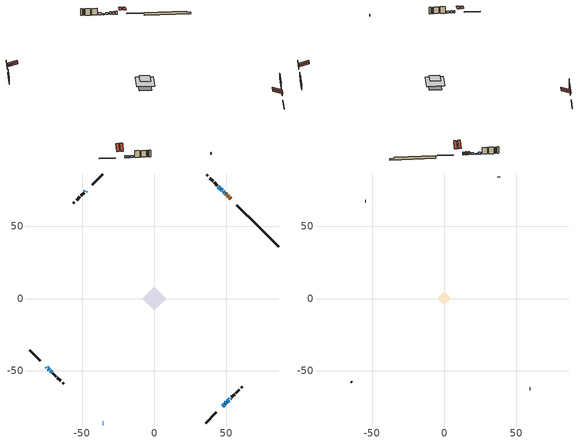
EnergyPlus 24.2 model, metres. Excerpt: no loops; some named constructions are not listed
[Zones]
conditioned space
 floor adiabatic (AdiabaticFloorConstruction): -8.15,0 0,8.15 8.15,0 0,-8.15 z3.51
 floor foundation (Slab1 construction): -5.27,0.39 -0.39,5.27 5.27,-0.39 0.39,-5.27 z-0.76
 wall outside (RimJoist1 construction): 35.71,-86.21 43,-78.92 / -86.21,-35.71 -78.92,-43 / -35.71,86.21 -43,78.92 / 64.47,57.45 57.18,64.74 z1.07:1.37
 wall outside (AdiabaticWallConstruction 1): 52.82,69.1 52.26,69.66 / 51.6,70.32 50.84,71.08 / 50.19,71.73 49.54,72.38 z1.07:3.1
 wall outside (AdiabaticWallConstruction): 48.88,73.04 47.66,74.26 / -72.02,-49.9 -70.8,-51.12 z1.07:2.42; -47.36,74.56 -47.9,74.02 / 45.77,76.15 44.41,77.51 z1.07:2.49; 47.36,-74.56 48.66,-73.27 z1.07:2.62; 49.31,-72.61 49.92,-72 z1.07:2.44; -74.56,-47.36 -74.02,-47.9 z1.07:2.54; -73.36,-48.56 -72.68,-49.24 z1.07:2.52; 47.01,74.91 46.43,75.49 z1.07:1.61; 50.58,-71.34 51.59,-70.33 z1.07:1.93; 52.24,-69.68 52.78,-69.14 / -35.71,-86.21 -35.25,-86.21 z1.07:2.29
 wall outside (Wall1 construction): 53.44,-68.48 55.72,-66.2 / -70.15,-51.77 -67.86,-54.06 / -48.56,73.36 -50.84,71.08 / 43.75,78.17 41.46,80.46 z1.07:5.95
 wall outside (Wall2 construction): 56.38,-65.54 58.69,-63.23 / -67.2,-54.72 -64.89,-57.03 / -51.5,70.42 -53.81,68.11 / 40.81,81.11 38.49,83.43 z1.07:5.95
 wall outside (Wall4 construction): 60.16,-61.76 60.82,-61.1 / -63.42,-58.5 -62.76,-59.16 / -55.28,66.64 -55.94,65.98 / 37.03,84.89 36.37,85.55 z1.07:5.95
 wall foundation (FoundationWall1 construction): 65.13,56.79,-0.76 65.13,56.79,1.07 84.1,37.82,1.07 84.1,37.82,0.3 86.21,35.71,0.3 86.21,35.71,-0.76
 window (WindowConstruction): 48.88,73.04 47.66,74.26 z1.07:2.42
 window (WindowConstruction 4): -47.36,74.56 -47.9,74.02 z1.07:2.49
 window (WindowConstruction 5): 47.36,-74.56 48.65,-73.27 z1.07:2.62
 window (WindowConstruction 6): 49.31,-72.61 49.92,-72 z1.07:2.44
 window (WindowConstruction 7): -74.56,-47.36 -74.02,-47.9 z1.07:2.54
 window (WindowConstruction 8): -73.36,-48.56 -72.68,-49.24 z1.07:2.52
 window (WindowConstruction 11): 47.01,74.92 46.43,75.49 z1.07:1.6
 window (WindowConstruction 1): 50.58,-71.34 51.58,-70.34 z1.07:1.93
 window (WindowConstruction 2): -72.02,-49.9 -70.8,-51.12 z1.07:2.42
 window (WindowConstruction 9): 52.24,-69.68 52.78,-69.14 z1.07:2.29
 window (WindowConstruction 10): -35.71,-86.21 -35.25,-86.21 z1.07:2.29
 window (WindowConstruction 3): 45.77,76.15 44.41,77.51 z1.07:2.49
 door (Door): 52.82,69.1 52.26,69.66 z1.07:3.1
 door (Door 1): 51.6,70.32 50.85,71.07 z1.07:3.1
 door (Door 2): 50.19,71.73 49.54,72.38 z1.07:3.1
 ceiling adiabatic (AdiabaticFloorConstruction): 0,-8.15 8.15,0 0,8.15 -8.15,0 z3.51
 roof outside (Roof1 construction): 44.84,-77.08,5.95 40.36,-72.61,8.06 39.18,-73.79,8.06 43.66,-78.26,5.95; -77.08,-44.84,5.95 -72.61,-40.36,8.06 -73.79,-39.18,8.06 -78.26,-43.66,5.95; -44.84,77.08,5.95 -40.36,72.61,8.06 -39.18,73.79,8.06 -43.66,78.26,5.95; 55.35,66.57,5.95 50.87,62.1,8.06 52.05,60.92,8.06 56.53,65.39,5.95
attic - vented
 floor to conditioned space (Floor1 construction Reversed): -4.72,0 0,4.72 4.72,0 0,-4.72 z5.95
 wall outside (Wall3 construction): 59.35,-62.57 59.5,-62.42 / -64.23,-57.69 -64.08,-57.84 / -54.47,67.45 -54.62,67.3 / 37.84,84.08 37.68,84.24 z1.07:5.95
 roof outside (Roof2 construction): 46.7,-75.22,5.95 42.11,-70.62,8.11 40.9,-71.83,8.11 45.49,-76.43,5.95; -75.22,-46.7,5.95 -70.62,-42.11,8.11 -71.83,-40.9,8.11 -76.43,-45.49,5.95; -46.7,75.22,5.95 -42.11,70.62,8.11 -40.9,71.83,8.11 -45.49,76.43,5.95; 53.48,68.44,5.95 48.88,63.84,8.11 50.1,62.63,8.11 54.69,67.23,5.95
[Material] Roughness=Rough; Thermal Absorptance=0.9
Name | Thickness {m} | Conductivity {W/m-K} | Density {kg/m3} | Specific Heat {J/kg-K} | Solar Absorptance | Visible Absorptance
ceiling loosefill ins | 0.0846667 | 0.0480833 | 16.02 | 1046.75 | 0.7 | 0.7
ceiling stud and cavity | 0.1397 | 0.374227 | 65.682 | 1177.47 | 0.7 | 0.7
gypsum board | 0.0127 | 0.160291 | 801 | 837.4 | 0.6 | 0.6
[Construction]
Floor1 construction: ceiling loosefill ins, ceiling stud and cavity, gypsum board
[EnergyManagementSystem:OutputVariable] Type of Data in Variable=Summed; Update Frequency=ZoneTimestep
Name | EMS Variable | EMS Program or Subroutine | Units
loads_clg_ducts_annual_outvar; Energy Management System Output Variable 42 | loads_clg_ducts | component_loads_program | J
loads_clg_intgains_annual_outvar; Energy Management System Output Variable 43 | loads_clg_intgains | component_loads_program | J
loads_clg_lighting_annual_outvar; Energy Management System Output Variable 44 | loads_clg_lighting | component_loads_program | J
loads_htg_tot_annual_outvar; Energy Management System Output Variable 1; Energy Management System Output Variable 45 | loads_htg_tot | total_loads_program | J
loads_clg_tot_annual_outvar; Energy Management System Output Variable 2; Energy Management System Output Variable 46 | loads_clg_tot | total_loads_program | J
Energy Management System Output Variable 3 | htg_unmet_hours | unmet_hours_program | hr
Energy Management System Output Variable 4 | clg_unmet_hours | unmet_hours_program | hr
Energy Management System Output Variable 5 | loads_htg_roofs | component_loads_program | J
Energy Management System Output Variable 6 | loads_htg_ceilings | component_loads_program | J
Energy Management System Output Variable 7 | loads_htg_walls | component_loads_program | J
Energy Management System Output Variable 8 | loads_htg_rim_joists | component_loads_program | J
Energy Management System Output Variable 9 | loads_htg_foundation_walls | component_loads_program | J
Energy Management System Output Variable 10 | loads_htg_doors | component_loads_program | J
Energy Management System Output Variable 11 | loads_htg_windows_conduction | component_loads_program | J
Energy Management System Output Variable 12 | loads_htg_windows_solar | component_loads_program | J
Energy Management System Output Variable 13 | loads_htg_skylights_conduction | component_loads_program | J
Energy Management System Output Variable 14 | loads_htg_skylights_solar | component_loads_program | J
Energy Management System Output Variable 15 | loads_htg_floors | component_loads_program | J
Energy Management System Output Variable 16 | loads_htg_slabs | component_loads_program | J
Energy Management System Output Variable 17 | loads_htg_internal_mass | component_loads_program | J
Energy Management System Output Variable 18 | loads_htg_infil | component_loads_program | J
Energy Management System Output Variable 19 | loads_htg_natvent | component_loads_program | J
Energy Management System Output Variable 20 | loads_htg_mechvent | component_loads_program | J
Energy Management System Output Variable 21 | loads_htg_whf | component_loads_program | J
Energy Management System Output Variable 22 | loads_htg_ducts | component_loads_program | J
Energy Management System Output Variable 23 | loads_htg_intgains | component_loads_program | J
Energy Management System Output Variable 24 | loads_htg_lighting | component_loads_program | J
Energy Management System Output Variable 25 | loads_clg_roofs | component_loads_program | J
Energy Management System Output Variable 26 | loads_clg_ceilings | component_loads_program | J
Energy Management System Output Variable 27 | loads_clg_walls | component_loads_program | J
Energy Management System Output Variable 28 | loads_clg_rim_joists | component_loads_program | J
Energy Management System Output Variable 29 | loads_clg_foundation_walls | component_loads_program | J
Energy Management System Output Variable 30 | loads_clg_doors | component_loads_program | J
Energy Management System Output Variable 31 | loads_clg_windows_conduction | component_loads_program | J
Energy Management System Output Variable 32 | loads_clg_windows_solar | component_loads_program | J
Energy Management System Output Variable 33 | loads_clg_skylights_conduction | component_loads_program | J
Energy Management System Output Variable 34 | loads_clg_skylights_solar | component_loads_program | J
Energy Management System Output Variable 35 | loads_clg_floors | component_loads_program | J
Energy Management System Output Variable 36 | loads_clg_slabs | component_loads_program | J
Energy Management System Output Variable 37 | loads_clg_internal_mass | component_loads_program | J
Energy Management System Output Variable 38 | loads_clg_infil | component_loads_program | J
Energy Management System Output Variable 39 | loads_clg_natvent | component_loads_program | J
Energy Management System Output Variable 40 | loads_clg_mechvent | component_loads_program | J
Energy Management System Output Variable 41 | loads_clg_whf | component_loads_program | J
[Schedule:Day:Interval]
interior lighting schedule day: No, 01:00, 0.108182, 04:00, 0.0901515, 05:00, 0.0991667, 06:00, 0.162273, 07:00, 0.270455, 08:00, 0.342576, 10:00, 0.369621, 11:00, 0.351591, 12:00, 0.333561, 13:00, 0.324545, 14:00, 0.31553, 15:00, 0.333561, 16:00, 0.369621, 17:00, 0.450758, 18:00, 0.585985, 19:00, 0.775303, 20:00, 0.955606, 21:00, 0.991667, 22:00, 0.712197, 23:00, 0.360606, 24:00, 0.162273
interior lighting schedule day 1: No, 01:00, 0.100909, 04:00, 0.0840909, 05:00, 0.0925, 06:00, 0.151364, 07:00, 0.252273, 08:00, 0.319545, 10:00, 0.344773, 11:00, 0.327955, 12:00, 0.311136, 13:00, 0.302727, 14:00, 0.294318, 15:00, 0.311136, 16:00, 0.344773, 17:00, 0.420455, 18:00, 0.546591, 19:00, 0.723182, 20:00, 0.891364, 21:00, 0.925, 22:00, 0.664318, 23:00, 0.336364, 24:00, 0.151364
interior lighting schedule day 2: No, 01:00, 0.0927273, 04:00, 0.0772727, 05:00, 0.085, 06:00, 0.139091, 07:00, 0.231818, 08:00, 0.293636, 10:00, 0.316818, 11:00, 0.301364, 12:00, 0.285909, 13:00, 0.278182, 14:00, 0.270455, 15:00, 0.285909, 16:00, 0.316818, 17:00, 0.386364, 18:00, 0.502273, 19:00, 0.664545, 20:00, 0.819091, 21:00, 0.85, 22:00, 0.610455, 23:00, 0.309091, 24:00, 0.139091
interior lighting schedule day 3: No, 01:00, 0.0845455, 04:00, 0.0704545, 05:00, 0.0775, 06:00, 0.126818, 07:00, 0.211364, 08:00, 0.267727, 10:00, 0.288864, 11:00, 0.274773, 12:00, 0.260682, 13:00, 0.253636, 14:00, 0.246591, 15:00, 0.260682, 16:00, 0.288864, 17:00, 0.352273, 18:00, 0.457955, 19:00, 0.605909, 20:00, 0.746818, 21:00, 0.775, 22:00, 0.556591, 23:00, 0.281818, 24:00, 0.126818
interior lighting schedule day 4: No, 01:00, 0.0763636, 04:00, 0.0636364, 05:00, 0.07, 06:00, 0.114545, 07:00, 0.190909, 08:00, 0.241818, 10:00, 0.260909, 11:00, 0.248182, 12:00, 0.235455, 13:00, 0.229091, 14:00, 0.222727, 15:00, 0.235455, 16:00, 0.260909, 17:00, 0.318182, 18:00, 0.413636, 19:00, 0.547273, 20:00, 0.674545, 21:00, 0.7, 22:00, 0.502727, 23:00, 0.254545, 24:00, 0.114545
interior lighting schedule day 5: No, 01:00, 0.0727273, 04:00, 0.0606061, 05:00, 0.0666667, 06:00, 0.109091, 07:00, 0.181818, 08:00, 0.230303, 10:00, 0.248485, 11:00, 0.236364, 12:00, 0.224242, 13:00, 0.218182, 14:00, 0.212121, 15:00, 0.224242, 16:00, 0.248485, 17:00, 0.30303, 18:00, 0.393939, 19:00, 0.521212, 20:00, 0.642424, 21:00, 0.666667, 22:00, 0.478788, 23:00, 0.242424, 24:00, 0.109091
interior lighting schedule day 6: No, 01:00, 0.0745455, 04:00, 0.0621212, 05:00, 0.0683333, 06:00, 0.111818, 07:00, 0.186364, 08:00, 0.236061, 10:00, 0.254697, 11:00, 0.242273, 12:00, 0.229848, 13:00, 0.223636, 14:00, 0.217424, 15:00, 0.229848, 16:00, 0.254697, 17:00, 0.310606, 18:00, 0.403788, 19:00, 0.534242, 20:00, 0.658485, 21:00, 0.683333, 22:00, 0.490758, 23:00, 0.248485, 24:00, 0.111818
interior lighting schedule day 7: No, 01:00, 0.08, 04:00, 0.0666667, 05:00, 0.0733333, 06:00, 0.12, 07:00, 0.2, 08:00, 0.253333, 10:00, 0.273333, 11:00, 0.26, 12:00, 0.246667, 13:00, 0.24, 14:00, 0.233333, 15:00, 0.246667, 16:00, 0.273333, 17:00, 0.333333, 18:00, 0.433333, 19:00, 0.573333, 20:00, 0.706667, 21:00, 0.733333, 22:00, 0.526667, 23:00, 0.266667, 24:00, 0.12
interior lighting schedule day 8: No, 01:00, 0.0890909, 04:00, 0.0742424, 05:00, 0.0816667, 06:00, 0.133636, 07:00, 0.222727, 08:00, 0.282121, 10:00, 0.304394, 11:00, 0.289545, 12:00, 0.274697, 13:00, 0.267273, 14:00, 0.259848, 15:00, 0.274697, 16:00, 0.304394, 17:00, 0.371212, 18:00, 0.482576, 19:00, 0.638485, 20:00, 0.78697, 21:00, 0.816667, 22:00, 0.586515, 23:00, 0.29697, 24:00, 0.133636
interior lighting schedule day 9: No, 01:00, 0.0972727, 04:00, 0.0810606, 05:00, 0.0891667, 06:00, 0.145909, 07:00, 0.243182, 08:00, 0.30803, 10:00, 0.332348, 11:00, 0.316136, 12:00, 0.299924, 13:00, 0.291818, 14:00, 0.283712, 15:00, 0.299924, 16:00, 0.332348, 17:00, 0.405303, 18:00, 0.526894, 19:00, 0.697121, 20:00, 0.859242, 21:00, 0.891667, 22:00, 0.640379, 23:00, 0.324242, 24:00, 0.145909
interior lighting schedule day 10: No, 01:00, 0.105455, 04:00, 0.0878788, 05:00, 0.0966667, 06:00, 0.158182, 07:00, 0.263636, 08:00, 0.333939, 10:00, 0.360303, 11:00, 0.342727, 12:00, 0.325152, 13:00, 0.316364, 14:00, 0.307576, 15:00, 0.325152, 16:00, 0.360303, 17:00, 0.439394, 18:00, 0.571212, 19:00, 0.755758, 20:00, 0.931515, 21:00, 0.966667, 22:00, 0.694242, 23:00, 0.351515, 24:00, 0.158182
interior lighting schedule day 11: No, 01:00, 0.109091, 04:00, 0.0909091, 05:00, 0.1, 06:00, 0.163636, 07:00, 0.272727, 08:00, 0.345455, 10:00, 0.372727, 11:00, 0.354545, 12:00, 0.336364, 13:00, 0.327273, 14:00, 0.318182, 15:00, 0.336364, 16:00, 0.372727, 17:00, 0.454545, 18:00, 0.590909, 19:00, 0.781818, 20:00, 0.963636, 21:00, 1, 22:00, 0.718182, 23:00, 0.363636, 24:00, 0.163636
interior lighting schedule default day; occupants schedule default day; clothes dryer schedule default day; cooking range schedule default day; misc plug loads schedule default day; general water use schedule default day; heating setpoint default day; cooling setpoint default day; clothes dryer exhaust 0 schedule default day; cooling season schedule day; cooling season schedule day 2; cooling season schedule default day; exterior lighting schedule default day; natural vent schedule default day: No, 24:00, 0
occupants schedule day: No, 05:00, 0.426829, 06:00, 0.719512, 07:00, 1, 08:00, 0.670732, 09:00, 0.329268, 14:00, 0.170732, 15:00, 0.231707, 16:00, 0.329268, 17:00, 0.5, 18:00, 0.670732, 19:00, 0.829268, 21:00, 1, 22:00, 0.853659, 23:00, 0.646341, 24:00, 0.426829
clothes dryer schedule day; clothes dryer exhaust 0 schedule day: No, 01:00, 0.123457, 02:00, 0.0740741, 03:00, 0.0493827, 04:00, 0.0246914, 05:00, 0.0493827, 06:00, 0.0740741, 07:00, 0.197531, 08:00, 0.395062, 09:00, 0.592593, 10:00, 0.839506, 11:00, 0.962963, 12:00, 1, 13:00, 0.91358, 14:00, 0.82716, 15:00, 0.716049, 16:00, 0.753086, 17:00, 0.679012, 18:00, 0.666667, 20:00, 0.62963, 21:00, 0.641975, 22:00, 0.666667, 23:00, 0.54321, 24:00, 0.296296
cooking range schedule day: No, 05:00, 0.0597015, 06:00, 0.11194, 07:00, 0.171642, 08:00, 0.291045, 11:00, 0.343284, 12:00, 0.402985, 13:00, 0.462687, 14:00, 0.343284, 15:00, 0.291045, 16:00, 0.402985, 17:00, 0.567164, 18:00, 1, 19:00, 0.850746, 20:00, 0.432836, 21:00, 0.291045, 22:00, 0.231343, 23:00, 0.171642, 24:00, 0.11194
misc plug loads schedule day: No, 06:00, 0.705882, 07:00, 0.745098, 08:00, 0.803922, 15:00, 0.823529, 16:00, 0.862745, 17:00, 0.921569, 18:00, 0.980392, 19:00, 1, 20:00, 0.980392, 21:00, 0.941176, 22:00, 0.862745, 23:00, 0.784314, 24:00, 0.72549
general water use schedule day: No, 01:00, 0.315068, 03:00, 0.287671, 04:00, 0.342466, 05:00, 0.369863, 06:00, 0.520548, 07:00, 0.60274, 08:00, 0.534247, 10:00, 0.506849, 11:00, 0.465753, 14:00, 0.479452, 15:00, 0.534247, 16:00, 0.589041, 17:00, 0.69863, 18:00, 0.876712, 19:00, 0.890411, 20:00, 0.986301, 21:00, 1, 22:00, 0.863014, 23:00, 0.616438, 24:00, 0.465753
heating setpoint day: No, 07:00, 18, 23:00, 21, 24:00, 18
cooling setpoint day: No, 24:00, 25
cooling season schedule day 1: No, 24:00, 1
exterior lighting schedule day: No, 01:00, 0.566667, 03:00, 0.524167, 05:00, 0.495833, 06:00, 0.5525, 07:00, 0.623333, 08:00, 0.580833, 09:00, 0.439167, 10:00, 0.354167, 12:00, 0.34, 13:00, 0.354167, 14:00, 0.396667, 15:00, 0.425, 16:00, 0.495833, 17:00, 0.623333, 18:00, 0.793333, 19:00, 0.906667, 20:00, 0.963333, 21:00, 0.991667, 22:00, 0.920833, 23:00, 0.793333, 24:00, 0.665833
exterior lighting schedule day 1: No, 01:00, 0.528571, 03:00, 0.488929, 05:00, 0.4625, 06:00, 0.515357, 07:00, 0.581429, 08:00, 0.541786, 09:00, 0.409643, 10:00, 0.330357, 12:00, 0.317143, 13:00, 0.330357, 14:00, 0.37, 15:00, 0.396429, 16:00, 0.4625, 17:00, 0.581429, 18:00, 0.74, 19:00, 0.845714, 20:00, 0.898571, 21:00, 0.925, 22:00, 0.858929, 23:00, 0.74, 24:00, 0.621071
exterior lighting schedule day 10: No, 01:00, 0.552381, 03:00, 0.510952, 05:00, 0.483333, 06:00, 0.538571, 07:00, 0.607619, 08:00, 0.56619, 09:00, 0.428095, 10:00, 0.345238, 12:00, 0.331429, 13:00, 0.345238, 14:00, 0.386667, 15:00, 0.414286, 16:00, 0.483333, 17:00, 0.607619, 18:00, 0.773333, 19:00, 0.88381, 20:00, 0.939048, 21:00, 0.966667, 22:00, 0.897619, 23:00, 0.773333, 24:00, 0.649048
exterior lighting schedule day 11: No, 01:00, 0.571429, 03:00, 0.528571, 05:00, 0.5, 06:00, 0.557143, 07:00, 0.628571, 08:00, 0.585714, 09:00, 0.442857, 10:00, 0.357143, 12:00, 0.342857, 13:00, 0.357143, 14:00, 0.4, 15:00, 0.428571, 16:00, 0.5, 17:00, 0.628571, 18:00, 0.8, 19:00, 0.914286, 20:00, 0.971429, 21:00, 1, 22:00, 0.928571, 23:00, 0.8, 24:00, 0.671429
exterior lighting schedule day 2: No, 01:00, 0.485714, 03:00, 0.449286, 05:00, 0.425, 06:00, 0.473571, 07:00, 0.534286, 08:00, 0.497857, 09:00, 0.376429, 10:00, 0.303571, 12:00, 0.291429, 13:00, 0.303571, 14:00, 0.34, 15:00, 0.364286, 16:00, 0.425, 17:00, 0.534286, 18:00, 0.68, 19:00, 0.777143, 20:00, 0.825714, 21:00, 0.85, 22:00, 0.789286, 23:00, 0.68, 24:00, 0.570714
exterior lighting schedule day 3: No, 01:00, 0.442857, 03:00, 0.409643, 05:00, 0.3875, 06:00, 0.431786, 07:00, 0.487143, 08:00, 0.453929, 09:00, 0.343214, 10:00, 0.276786, 12:00, 0.265714, 13:00, 0.276786, 14:00, 0.31, 15:00, 0.332143, 16:00, 0.3875, 17:00, 0.487143, 18:00, 0.62, 19:00, 0.708571, 20:00, 0.752857, 21:00, 0.775, 22:00, 0.719643, 23:00, 0.62, 24:00, 0.520357
exterior lighting schedule day 4: No, 01:00, 0.4, 03:00, 0.37, 05:00, 0.35, 06:00, 0.39, 07:00, 0.44, 08:00, 0.41, 09:00, 0.31, 10:00, 0.25, 12:00, 0.24, 13:00, 0.25, 14:00, 0.28, 15:00, 0.3, 16:00, 0.35, 17:00, 0.44, 18:00, 0.56, 19:00, 0.64, 20:00, 0.68, 21:00, 0.7, 22:00, 0.65, 23:00, 0.56, 24:00, 0.47
exterior lighting schedule day 5: No, 01:00, 0.380952, 03:00, 0.352381, 05:00, 0.333333, 06:00, 0.371429, 07:00, 0.419048, 08:00, 0.390476, 09:00, 0.295238, 10:00, 0.238095, 12:00, 0.228571, 13:00, 0.238095, 14:00, 0.266667, 15:00, 0.285714, 16:00, 0.333333, 17:00, 0.419048, 18:00, 0.533333, 19:00, 0.609524, 20:00, 0.647619, 21:00, 0.666667, 22:00, 0.619048, 23:00, 0.533333, 24:00, 0.447619
exterior lighting schedule day 6: No, 01:00, 0.390476, 03:00, 0.36119, 05:00, 0.341667, 06:00, 0.380714, 07:00, 0.429524, 08:00, 0.400238, 09:00, 0.302619, 10:00, 0.244048, 12:00, 0.234286, 13:00, 0.244048, 14:00, 0.273333, 15:00, 0.292857, 16:00, 0.341667, 17:00, 0.429524, 18:00, 0.546667, 19:00, 0.624762, 20:00, 0.66381, 21:00, 0.683333, 22:00, 0.634524, 23:00, 0.546667, 24:00, 0.45881
exterior lighting schedule day 7: No, 01:00, 0.419048, 03:00, 0.387619, 05:00, 0.366667, 06:00, 0.408571, 07:00, 0.460952, 08:00, 0.429524, 09:00, 0.324762, 10:00, 0.261905, 12:00, 0.251429, 13:00, 0.261905, 14:00, 0.293333, 15:00, 0.314286, 16:00, 0.366667, 17:00, 0.460952, 18:00, 0.586667, 19:00, 0.670476, 20:00, 0.712381, 21:00, 0.733333, 22:00, 0.680952, 23:00, 0.586667, 24:00, 0.492381
exterior lighting schedule day 8: No, 01:00, 0.466667, 03:00, 0.431667, 05:00, 0.408333, 06:00, 0.455, 07:00, 0.513333, 08:00, 0.478333, 09:00, 0.361667, 10:00, 0.291667, 12:00, 0.28, 13:00, 0.291667, 14:00, 0.326667, 15:00, 0.35, 16:00, 0.408333, 17:00, 0.513333, 18:00, 0.653333, 19:00, 0.746667, 20:00, 0.793333, 21:00, 0.816667, 22:00, 0.758333, 23:00, 0.653333, 24:00, 0.548333
exterior lighting schedule day 9: No, 01:00, 0.509524, 03:00, 0.47131, 05:00, 0.445833, 06:00, 0.496786, 07:00, 0.560476, 08:00, 0.522262, 09:00, 0.394881, 10:00, 0.318452, 12:00, 0.305714, 13:00, 0.318452, 14:00, 0.356667, 15:00, 0.382143, 16:00, 0.445833, 17:00, 0.560476, 18:00, 0.713333, 19:00, 0.815238, 20:00, 0.86619, 21:00, 0.891667, 22:00, 0.827976, 23:00, 0.713333, 24:00, 0.59869
[Schedule:Week:Daily]
heating setpoint Week Rule - Jan1-Dec31: heating setpoint day, heating setpoint day, heating setpoint day, heating setpoint day, heating setpoint day, heating setpoint day, heating setpoint day, heating setpoint default day, heating setpoint default day, heating setpoint default day, heating setpoint default day, heating setpoint default day
cooling setpoint Week Rule - Jan1-Dec31: cooling setpoint day, cooling setpoint day, cooling setpoint day, cooling setpoint day, cooling setpoint day, cooling setpoint day, cooling setpoint day, cooling setpoint default day, cooling setpoint default day, cooling setpoint default day, cooling setpoint default day, cooling setpoint default day
clothes dryer exhaust 0 schedule Week Rule - Jan1-Dec31: clothes dryer exhaust 0 schedule day, clothes dryer exhaust 0 schedule day, clothes dryer exhaust 0 schedule day, clothes dryer exhaust 0 schedule day, clothes dryer exhaust 0 schedule day, clothes dryer exhaust 0 schedule day, clothes dryer exhaust 0 schedule day, clothes dryer exhaust 0 schedule default day, clothes dryer exhaust 0 schedule default day, clothes dryer exhaust 0 schedule default day, clothes dryer exhaust 0 schedule default day, clothes dryer exhaust 0 schedule default day
cooling season schedule Week Rule - Jan1-May26: cooling season schedule day, cooling season schedule day, cooling season schedule day, cooling season schedule day, cooling season schedule day, cooling season schedule day, cooling season schedule day, cooling season schedule default day, cooling season schedule default day, cooling season schedule default day, cooling season schedule default day, cooling season schedule default day
cooling season schedule Week Rule - May27-Jun2: cooling season schedule day, cooling season schedule day, cooling season schedule day, cooling season schedule day, cooling season schedule day, cooling season schedule day 1, cooling season schedule day 1, cooling season schedule default day, cooling season schedule default day, cooling season schedule default day, cooling season schedule default day, cooling season schedule default day
cooling season schedule Week Rule - Jun3-Aug25: cooling season schedule day 1, cooling season schedule day 1, cooling season schedule day 1, cooling season schedule day 1, cooling season schedule day 1, cooling season schedule day 1, cooling season schedule day 1, cooling season schedule default day, cooling season schedule default day, cooling season schedule default day, cooling season schedule default day, cooling season schedule default day
cooling season schedule Week Rule - Aug26-Sep1: cooling season schedule day 1, cooling season schedule day 1, cooling season schedule day 1, cooling season schedule day 1, cooling season schedule day 1, cooling season schedule day 1, cooling season schedule day 2, cooling season schedule default day, cooling season schedule default day, cooling season schedule default day, cooling season schedule default day, cooling season schedule default day
cooling season schedule Week Rule - Sep2-Dec31: cooling season schedule day 2, cooling season schedule day 2, cooling season schedule day 2, cooling season schedule day 2, cooling season schedule day 2, cooling season schedule day 2, cooling season schedule day 2, cooling season schedule default day, cooling season schedule default day, cooling season schedule default day, cooling season schedule default day, cooling season schedule default day
exterior lighting schedule Week Rule - Aug26-Sep1: exterior lighting schedule day 7, exterior lighting schedule day 7, exterior lighting schedule day 7, exterior lighting schedule day 7, exterior lighting schedule day 7, exterior lighting schedule day 7, exterior lighting schedule day 8, exterior lighting schedule default day, exterior lighting schedule default day, exterior lighting schedule default day, exterior lighting schedule default day, exterior lighting schedule default day
exterior lighting schedule Week Rule - Sep2-Sep29: exterior lighting schedule day 8, exterior lighting schedule day 8, exterior lighting schedule day 8, exterior lighting schedule day 8, exterior lighting schedule day 8, exterior lighting schedule day 8, exterior lighting schedule day 8, exterior lighting schedule default day, exterior lighting schedule default day, exterior lighting schedule default day, exterior lighting schedule default day, exterior lighting schedule default day
exterior lighting schedule Week Rule - Sep30-Oct6: exterior lighting schedule day 8, exterior lighting schedule day 9, exterior lighting schedule day 9, exterior lighting schedule day 9, exterior lighting schedule day 9, exterior lighting schedule day 9, exterior lighting schedule day 9, exterior lighting schedule default day, exterior lighting schedule default day, exterior lighting schedule default day, exterior lighting schedule default day, exterior lighting schedule default day
exterior lighting schedule Week Rule - Oct7-Oct27: exterior lighting schedule day 9, exterior lighting schedule day 9, exterior lighting schedule day 9, exterior lighting schedule day 9, exterior lighting schedule day 9, exterior lighting schedule day 9, exterior lighting schedule day 9, exterior lighting schedule default day, exterior lighting schedule default day, exterior lighting schedule default day, exterior lighting schedule default day, exterior lighting schedule default day
exterior lighting schedule Week Rule - Oct28-Nov3: exterior lighting schedule day 9, exterior lighting schedule day 9, exterior lighting schedule day 9, exterior lighting schedule day 9, exterior lighting schedule day 10, exterior lighting schedule day 10, exterior lighting schedule day 10, exterior lighting schedule default day, exterior lighting schedule default day, exterior lighting schedule default day, exterior lighting schedule default day, exterior lighting schedule default day
exterior lighting schedule Week Rule - Nov4-Nov24: exterior lighting schedule day 10, exterior lighting schedule day 10, exterior lighting schedule day 10, exterior lighting schedule day 10, exterior lighting schedule day 10, exterior lighting schedule day 10, exterior lighting schedule day 10, exterior lighting schedule default day, exterior lighting schedule default day, exterior lighting schedule default day, exterior lighting schedule default day, exterior lighting schedule default day
exterior lighting schedule Week Rule - Nov25-Dec1: exterior lighting schedule day 10, exterior lighting schedule day 10, exterior lighting schedule day 10, exterior lighting schedule day 10, exterior lighting schedule day 10, exterior lighting schedule day 10, exterior lighting schedule day 11, exterior lighting schedule default day, exterior lighting schedule default day, exterior lighting schedule default day, exterior lighting schedule default day, exterior lighting schedule default day
exterior lighting schedule Week Rule - Dec2-Dec31: exterior lighting schedule day 11, exterior lighting schedule day 11, exterior lighting schedule day 11, exterior lighting schedule day 11, exterior lighting schedule day 11, exterior lighting schedule day 11, exterior lighting schedule day 11, exterior lighting schedule default day, exterior lighting schedule default day, exterior lighting schedule default day, exterior lighting schedule default day, exterior lighting schedule default day
natural vent schedule Week Rule - Jan1-Dec31: natural vent schedule default day, natural vent schedule default day, natural vent schedule default day, natural vent schedule default day, natural vent schedule default day, natural vent schedule default day, natural vent schedule default day, natural vent schedule default day, natural vent schedule default day, natural vent schedule default day, natural vent schedule default day, natural vent schedule default day
[Schedule:Year]
heating setpoint: heating setpoint Week Rule - Jan1-Dec31, 1, 1, 12, 31
cooling setpoint: cooling setpoint Week Rule - Jan1-Dec31, 1, 1, 12, 31
clothes dryer exhaust 0 schedule: clothes dryer exhaust 0 schedule Week Rule - Jan1-Dec31, 1, 1, 12, 31
cooling season schedule: cooling season schedule Week Rule - Jan1-May26, 1, 1, 5, 26, cooling season schedule Week Rule - May27-Jun2, 5, 27, 6, 2, cooling season schedule Week Rule - Jun3-Aug25, 6, 3, 8, 25, cooling season schedule Week Rule - Aug26-Sep1, 8, 26, 9, 1, cooling season schedule Week Rule - Sep2-Dec31, 9, 2, 12, 31
natural vent schedule: natural vent schedule Week Rule - Jan1-Dec31, 1, 1, 12, 31
